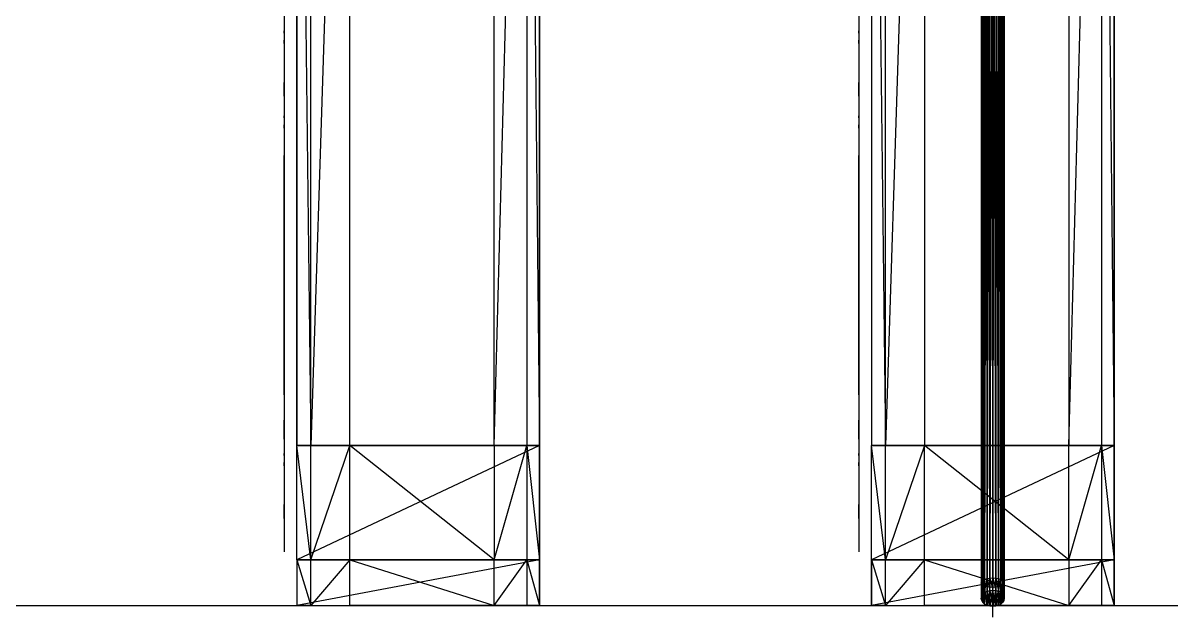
# Model space of a CAD drawing. Extents: x -41 to 47, y -35.8 to 51.3.
# Drawn here: x -10.92 to -5.91, y 40.05 to 42.64 of the extents above; entities that cross this region are included whole.
import ezdxf

# ---------------------------------------------------------------- set-up
doc = ezdxf.new("R2010")
doc.units = 0
doc.header["$MEASUREMENT"] = 0
doc.layers.add('PYDXF', color=8, linetype='CONTINUOUS')

msp = doc.modelspace()

# ---------------------------------------------------------------- linework, layer by layer
at = {"layer": 'PYDXF'}
for p, q in [((-9.7262, 40.7954), (-9.7262, 46.0954)), ((-9.7262, 46.0954), (-9.7262, 40.7954)), ((-9.7262, 46.0954), (-9.6652, 40.7954)), ((-9.4939, 46.0954), (-9.6652, 40.7954)), ((-9.6652, 40.7954), (-9.6652, 46.0954)), ((-9.4939, 40.7954), (-9.4939, 46.0954)), ((-8.864, 40.7954), (-8.864, 46.0954)), ((-8.864, 40.7954), (-8.7216, 46.0954)), ((-8.7216, 46.0954), (-8.7216, 40.7954)), ((-8.7216, 46.0954), (-8.6662, 40.7954)), ((-8.6662, 46.0954), (-8.6662, 40.7954)), ((-8.6662, 40.7954), (-8.6662, 46.0954)), ((-7.2162, 46.0954), (-7.2162, 40.7954)), ((-7.2162, 46.0954), (-7.1552, 40.7954)), ((-7.1552, 40.7954), (-7.1552, 46.0954)), ((-6.9839, 46.0954), (-7.1552, 40.7954)), ((-6.9839, 46.0954), (-6.9839, 40.7954)), ((-6.3541, 46.0954), (-6.3541, 40.7954)), ((-6.3541, 40.7954), (-6.2116, 46.0954)), ((-6.2116, 46.0954), (-6.1562, 40.7954)), ((-6.2116, 46.0954), (-6.2116, 40.7954)), ((-6.1562, 40.7954), (-6.1562, 46.0954)), ((-6.1562, 46.0954), (-6.1562, 40.7954)), ((-6.7345, 45.8407), (-6.7345, 40.2007)), ((-6.7345, 45.8407), (-6.7295, 40.2057)), ((-6.7295, 45.8457), (-6.7295, 40.2057)), ((-6.7295, 45.8457), (-6.7216, 40.21)), ((-6.7216, 40.21), (-6.7216, 45.85)), ((-6.7216, 45.85), (-6.7112, 40.2133)), ((-6.7112, 45.8533), (-6.7112, 40.2133)), ((-6.7112, 45.8533), (-6.6992, 40.2154)), ((-6.6992, 45.8554), (-6.6862, 40.2161)), ((-6.6992, 40.2154), (-6.6992, 45.8554)), ((-6.6862, 45.8561), (-6.6862, 40.2161)), ((-6.6862, 40.2161), (-6.6733, 45.8554)), ((-6.6733, 45.8554), (-6.6733, 40.2154)), ((-6.6733, 40.2154), (-6.6612, 45.8533)), ((-6.6612, 45.8533), (-6.6612, 40.2133)), ((-6.6612, 40.2133), (-6.6509, 45.85)), ((-6.6429, 40.2057), (-6.6509, 45.85)), ((-6.6509, 45.85), (-6.6509, 40.21)), ((-6.6429, 45.8457), (-6.6379, 40.2007)), ((-6.6429, 45.8457), (-6.6429, 40.2057)), ((-6.6379, 45.8407), (-6.6379, 40.2007)), ((-6.6379, 45.8407), (-6.6362, 40.1954)), ((-6.7362, 45.8354), (-6.7345, 40.2007)), ((-6.7362, 45.8354), (-6.7362, 40.1954)), ((-6.7345, 45.83), (-6.7362, 40.1954)), ((-6.7345, 45.83), (-6.7345, 40.19)), ((-6.7295, 45.825), (-6.7345, 40.19)), ((-6.7295, 45.825), (-6.7295, 40.185)), ((-6.7216, 45.8207), (-6.7295, 40.185)), ((-6.7216, 45.8207), (-6.7216, 40.1807)), ((-6.7112, 45.8174), (-6.7216, 40.1807)), ((-6.7112, 40.1774), (-6.7112, 45.8174)), ((-6.6992, 45.8154), (-6.7112, 40.1774)), ((-6.6992, 40.1754), (-6.6992, 45.8154)), ((-6.6862, 45.8147), (-6.6992, 40.1754)), ((-6.6862, 45.8354), (-6.6862, 40.1954)), ((-6.6862, 45.8147), (-6.6862, 40.1747)), ((-6.6733, 40.1754), (-6.6862, 45.8147)), ((-6.6733, 45.8154), (-6.6733, 40.1754)), ((-6.6612, 40.1774), (-6.6733, 45.8154)), ((-6.6612, 45.8174), (-6.6612, 40.1774)), ((-6.6509, 40.1807), (-6.6612, 45.8174)), ((-6.6429, 45.825), (-6.6509, 40.1807)), ((-6.6509, 40.1807), (-6.6509, 45.8207)), ((-6.6379, 45.83), (-6.6429, 40.185)), ((-6.6429, 45.825), (-6.6429, 40.185)), ((-6.6362, 45.8354), (-6.6379, 40.19)), ((-6.6379, 45.83), (-6.6379, 40.19)), ((-6.6362, 45.8354), (-6.6362, 40.1954)), ((-9.7816, 42.6704), (-9.7816, 42.6054)), ((-7.2716, 42.6704), (-7.2716, 42.6054)), ((-9.7816, 42.6106), (-9.7816, 42.5956)), ((-9.7816, 42.6054), (-9.7816, 42.3254)), ((-9.7816, 42.6054), (-9.7816, 42.5506)), ((-9.7816, 42.6054), (-9.7816, 42.5956)), ((-9.7816, 42.5956), (-9.7816, 42.6054)), ((-9.7816, 42.5956), (-9.7816, 42.5656)), ((-9.7816, 42.5956), (-9.7816, 42.3354)), ((-7.2716, 42.6106), (-7.2716, 42.5956)), ((-7.2716, 42.6054), (-7.2716, 42.3254)), ((-7.2715, 42.6054), (-7.2716, 42.5956)), ((-7.2716, 42.5956), (-7.2716, 42.6054)), ((-7.2716, 42.5956), (-7.2716, 42.5656)), ((-7.2716, 42.5956), (-7.2716, 42.3354)), ((-7.2715, 42.6054), (-7.2715, 42.5506)), ((-9.7816, 42.5643), (-9.7816, 42.5656)), ((-9.7816, 42.563), (-9.7816, 42.5643)), ((-9.7816, 42.5617), (-9.7816, 42.563)), ((-9.7816, 42.5604), (-9.7816, 42.5617)), ((-9.7816, 42.5591), (-9.7816, 42.5604)), ((-9.7816, 42.5579), (-9.7816, 42.5591)), ((-9.7816, 42.5566), (-9.7816, 42.5579)), ((-9.7816, 42.5554), (-9.7816, 42.5566)), ((-9.7816, 42.5542), (-9.7816, 42.5554)), ((-9.7816, 42.553), (-9.7816, 42.5542)), ((-9.7816, 42.5518), (-9.7816, 42.553)), ((-9.7816, 42.5506), (-9.7816, 42.5518)), ((-9.7816, 42.5506), (-9.7816, 42.3804)), ((-7.2716, 42.5643), (-7.2716, 42.5656)), ((-7.2716, 42.563), (-7.2716, 42.5643)), ((-7.2716, 42.5617), (-7.2716, 42.563)), ((-7.2716, 42.5604), (-7.2716, 42.5617)), ((-7.2716, 42.5591), (-7.2716, 42.5604)), ((-7.2716, 42.5579), (-7.2716, 42.5591)), ((-7.2716, 42.5566), (-7.2716, 42.5579)), ((-7.2716, 42.5554), (-7.2716, 42.5566)), ((-7.2715, 42.5542), (-7.2716, 42.5554)), ((-7.2715, 42.553), (-7.2715, 42.5542)), ((-7.2715, 42.5518), (-7.2715, 42.553)), ((-7.2715, 42.5506), (-7.2715, 42.5518)), ((-7.2715, 42.5506), (-7.2715, 42.3804)), ((-9.7816, 42.3792), (-9.7816, 42.3804)), ((-9.7816, 42.3804), (-9.7816, 42.3254)), ((-9.7816, 42.378), (-9.7816, 42.3792)), ((-9.7816, 42.3768), (-9.7816, 42.378)), ((-9.7816, 42.3756), (-9.7816, 42.3768)), ((-7.2716, 42.3768), (-7.2715, 42.378)), ((-7.2716, 42.3756), (-7.2716, 42.3768)), ((-7.2715, 42.3792), (-7.2715, 42.3804)), ((-7.2715, 42.3804), (-7.2715, 42.3254)), ((-7.2715, 42.378), (-7.2715, 42.3792)), ((-9.7816, 42.3744), (-9.7816, 42.3756)), ((-9.7816, 42.3731), (-9.7816, 42.3744)), ((-9.7816, 42.3719), (-9.7816, 42.3731)), ((-9.7816, 42.3706), (-9.7816, 42.3719)), ((-9.7816, 42.3693), (-9.7816, 42.3706)), ((-9.7816, 42.368), (-9.7816, 42.3693)), ((-9.7816, 42.3667), (-9.7816, 42.368)), ((-9.7816, 42.3654), (-9.7816, 42.3667)), ((-9.7816, 42.3354), (-9.7816, 42.3654)), ((-9.7816, 42.3354), (-9.7816, 42.3204)), ((-9.7816, 42.3204), (-9.7816, 42.3354)), ((-9.7816, 42.3354), (-9.7816, 42.3254)), ((-7.2716, 42.3744), (-7.2716, 42.3756)), ((-7.2716, 42.3731), (-7.2716, 42.3744)), ((-7.2716, 42.3719), (-7.2716, 42.3731)), ((-7.2716, 42.3706), (-7.2716, 42.3719)), ((-7.2716, 42.3693), (-7.2716, 42.3706)), ((-7.2716, 42.368), (-7.2716, 42.3693)), ((-7.2716, 42.3667), (-7.2716, 42.368)), ((-7.2716, 42.3654), (-7.2716, 42.3667)), ((-7.2716, 42.3354), (-7.2716, 42.3654)), ((-7.2716, 42.3354), (-7.2716, 42.3204)), ((-7.2716, 42.3204), (-7.2716, 42.3354)), ((-7.2716, 42.3354), (-7.2715, 42.3254)), ((-9.7816, 42.3254), (-9.7816, 42.2354)), ((-7.2716, 42.3254), (-7.2716, 42.2354)), ((-9.7816, 42.2404), (-9.7816, 42.2254)), ((-9.7816, 42.2354), (-9.7816, 42.1804)), ((-9.7816, 42.2354), (-9.7816, 42.2254)), ((-9.7816, 42.2254), (-9.7816, 42.2354)), ((-7.2716, 42.2404), (-7.2716, 42.2254)), ((-7.2716, 42.2354), (-7.2716, 42.1804)), ((-7.2715, 42.2354), (-7.2716, 42.2254)), ((-7.2716, 42.2254), (-7.2716, 42.2354)), ((-9.7816, 42.2254), (-9.7816, 42.1954)), ((-9.7816, 42.2254), (-9.7816, 42.0613)), ((-9.7816, 42.194), (-9.7816, 42.1954)), ((-9.7816, 42.1927), (-9.7816, 42.194)), ((-9.7816, 42.1914), (-9.7816, 42.1927)), ((-9.7816, 42.1901), (-9.7816, 42.1914)), ((-9.7816, 42.1889), (-9.7816, 42.1901)), ((-9.7816, 42.1876), (-9.7816, 42.1889)), ((-9.7816, 42.1864), (-9.7816, 42.1876)), ((-9.7816, 42.1851), (-9.7816, 42.1864)), ((-9.7816, 42.1839), (-9.7816, 42.1851)), ((-9.7816, 42.1827), (-9.7816, 42.1839)), ((-9.7816, 42.1815), (-9.7816, 42.1827)), ((-9.7816, 42.1804), (-9.7816, 42.1815)), ((-9.7816, 42.1804), (-9.7816, 41.0164)), ((-9.7816, 42.1804), (-9.7816, 42.0613)), ((-7.2716, 42.2254), (-7.2716, 42.1954)), ((-7.2716, 42.2254), (-7.2716, 42.0613)), ((-7.2716, 42.194), (-7.2716, 42.1954)), ((-7.2716, 42.1927), (-7.2716, 42.194)), ((-7.2716, 42.1914), (-7.2716, 42.1927)), ((-7.2716, 42.1901), (-7.2716, 42.1914)), ((-7.2716, 42.1889), (-7.2716, 42.1901)), ((-7.2716, 42.1876), (-7.2716, 42.1889)), ((-7.2716, 42.1864), (-7.2716, 42.1876)), ((-7.2716, 42.1851), (-7.2716, 42.1864)), ((-7.2715, 42.1839), (-7.2716, 42.1851)), ((-7.2716, 42.1804), (-7.2716, 41.0164)), ((-7.2715, 42.1827), (-7.2715, 42.1839)), ((-7.2715, 42.1815), (-7.2715, 42.1827)), ((-7.2715, 42.1804), (-7.2715, 42.1815)), ((-7.2715, 42.1804), (-7.2715, 42.0613)), ((-9.7816, 41.0164), (-9.7816, 42.0613)), ((-9.7816, 42.0613), (-9.7816, 41.0164)), ((-7.2716, 41.0164), (-7.2716, 42.0613)), ((-7.2715, 42.0613), (-7.2715, 41.0164)), ((-9.7816, 41.0164), (-9.7816, 40.9054)), ((-9.7816, 41.0164), (-9.7816, 40.8604)), ((-7.2716, 41.0164), (-7.2716, 40.9054)), ((-7.2716, 41.0164), (-7.2716, 40.8604)), ((-9.7816, 40.9042), (-9.7816, 40.9054)), ((-9.7816, 40.9054), (-9.7816, 40.8504)), ((-9.7816, 40.903), (-9.7816, 40.9042)), ((-9.7816, 40.9018), (-9.7816, 40.903)), ((-9.7816, 40.9006), (-9.7816, 40.9018)), ((-9.7816, 40.8994), (-9.7816, 40.9006)), ((-9.7816, 40.8981), (-9.7816, 40.8994)), ((-9.7816, 40.8969), (-9.7816, 40.8981)), ((-9.7816, 40.8956), (-9.7816, 40.8969)), ((-9.7816, 40.8943), (-9.7816, 40.8956)), ((-9.7816, 40.893), (-9.7816, 40.8943)), ((-9.7816, 40.8917), (-9.7816, 40.893)), ((-9.7816, 40.8904), (-9.7816, 40.8917)), ((-9.7816, 40.8604), (-9.7816, 40.8904)), ((-7.2716, 40.903), (-7.2715, 40.9042)), ((-7.2716, 40.9018), (-7.2716, 40.903)), ((-7.2716, 40.9006), (-7.2716, 40.9018)), ((-7.2716, 40.8994), (-7.2716, 40.9006)), ((-7.2716, 40.8981), (-7.2716, 40.8994)), ((-7.2716, 40.8969), (-7.2716, 40.8981)), ((-7.2716, 40.8956), (-7.2716, 40.8969)), ((-7.2716, 40.8943), (-7.2716, 40.8956)), ((-7.2716, 40.893), (-7.2716, 40.8943)), ((-7.2716, 40.8917), (-7.2716, 40.893)), ((-7.2716, 40.8904), (-7.2716, 40.8917)), ((-7.2716, 40.8604), (-7.2716, 40.8904)), ((-7.2715, 40.9042), (-7.2715, 40.9054)), ((-7.2715, 40.9054), (-7.2715, 40.8504)), ((-9.7816, 40.8604), (-9.7816, 40.8504)), ((-9.7816, 40.8219), (-9.7816, 40.8604)), ((-9.7816, 40.8604), (-9.7816, 40.8219)), ((-9.7816, 40.8504), (-9.7816, 40.7604)), ((-7.2716, 40.8604), (-7.2715, 40.8504)), ((-7.2716, 40.8219), (-7.2716, 40.8604)), ((-7.2716, 40.8604), (-7.2716, 40.8219)), ((-7.2716, 40.8504), (-7.2716, 40.7604)), ((-9.7262, 40.7954), (-8.6662, 40.7954)), ((-9.6652, 40.7954), (-9.7262, 40.7954)), ((-8.6662, 40.7954), (-9.7262, 40.7954)), ((-9.7262, 40.2954), (-9.7262, 40.7954)), ((-8.6662, 40.7954), (-9.7262, 40.2954)), ((-9.6652, 40.2954), (-9.7262, 40.7954)), ((-9.7262, 40.7954), (-9.6652, 40.7954)), ((-8.6662, 40.7954), (-9.6652, 40.7954)), ((-9.4939, 40.7954), (-9.6652, 40.7954)), ((-9.6652, 40.2954), (-9.6652, 40.7954)), ((-9.6652, 40.2954), (-9.4939, 40.7954)), ((-9.4939, 40.7954), (-8.864, 40.7954)), ((-8.6662, 40.7954), (-9.4939, 40.7954)), ((-8.864, 40.7954), (-9.4939, 40.7954)), ((-9.4939, 40.2954), (-9.4939, 40.7954)), ((-8.864, 40.2954), (-9.4939, 40.7954)), ((-8.864, 40.7954), (-8.7216, 40.7954)), ((-8.6662, 40.7954), (-8.864, 40.7954)), ((-8.864, 40.7954), (-8.864, 40.2954)), ((-8.864, 40.2954), (-8.7216, 40.7954)), ((-8.7216, 40.7954), (-8.6662, 40.7954)), ((-8.6662, 40.7954), (-8.7216, 40.7954)), ((-8.7216, 40.7954), (-8.7216, 40.2954)), ((-8.7216, 40.7954), (-8.6662, 40.2954)), ((-8.6662, 40.7954), (-8.6662, 40.2954)), ((-8.6662, 40.2954), (-8.6662, 40.7954)), ((-6.1562, 40.7954), (-7.2162, 40.7954)), ((-7.2162, 40.7954), (-7.1552, 40.7954)), ((-7.2162, 40.2954), (-7.2162, 40.7954)), ((-6.1562, 40.7954), (-7.2162, 40.2954)), ((-7.1552, 40.2954), (-7.2162, 40.7954)), ((-7.1552, 40.7954), (-6.9839, 40.7954)), ((-6.1562, 40.7954), (-7.1552, 40.7954)), ((-6.9839, 40.7954), (-7.1552, 40.7954)), ((-6.9839, 40.7954), (-7.1552, 40.2954)), ((-7.1552, 40.2954), (-7.1552, 40.7954)), ((-6.9839, 40.7954), (-6.3541, 40.7954)), ((-6.1562, 40.7954), (-6.9839, 40.7954)), ((-6.9839, 40.2954), (-6.9839, 40.7954)), ((-6.3541, 40.7954), (-6.9839, 40.7954)), ((-6.3541, 40.2954), (-6.9839, 40.7954)), ((-6.1562, 40.7954), (-6.3541, 40.7954)), ((-6.3541, 40.7954), (-6.2116, 40.7954)), ((-6.3541, 40.2954), (-6.3541, 40.7954)), ((-6.3541, 40.2954), (-6.2116, 40.7954)), ((-6.2116, 40.7954), (-6.1562, 40.7954)), ((-6.1562, 40.7954), (-6.2116, 40.7954)), ((-6.2116, 40.7954), (-6.1562, 40.2954)), ((-6.2116, 40.7954), (-6.2116, 40.2954)), ((-6.1562, 40.2954), (-6.1562, 40.7954)), ((-6.1562, 40.7954), (-6.1562, 40.2954)), ((-9.7816, 40.7654), (-9.7816, 40.7504)), ((-9.7816, 40.7604), (-9.7816, 40.4804)), ((-9.7816, 40.7604), (-9.7816, 40.7054)), ((-9.7816, 40.7604), (-9.7816, 40.7504)), ((-9.7816, 40.7504), (-9.7816, 40.7604)), ((-9.7816, 40.7504), (-9.7816, 40.4914)), ((-9.7816, 40.7504), (-9.7816, 40.7204)), ((-7.2716, 40.7654), (-7.2716, 40.7504)), ((-7.2716, 40.7604), (-7.2716, 40.4804)), ((-7.2715, 40.7604), (-7.2716, 40.7504)), ((-7.2716, 40.7504), (-7.2716, 40.7604)), ((-7.2716, 40.7504), (-7.2716, 40.4914)), ((-7.2716, 40.7504), (-7.2716, 40.7204)), ((-7.2715, 40.7604), (-7.2715, 40.7054)), ((-9.7816, 40.719), (-9.7816, 40.7204)), ((-9.7816, 40.7177), (-9.7816, 40.719)), ((-9.7816, 40.7164), (-9.7816, 40.7177)), ((-9.7816, 40.7151), (-9.7816, 40.7164)), ((-9.7816, 40.7139), (-9.7816, 40.7151)), ((-9.7816, 40.7126), (-9.7816, 40.7139)), ((-9.7816, 40.7114), (-9.7816, 40.7126)), ((-9.7816, 40.7101), (-9.7816, 40.7114)), ((-9.7816, 40.7089), (-9.7816, 40.7101)), ((-9.7816, 40.7077), (-9.7816, 40.7089)), ((-9.7816, 40.7065), (-9.7816, 40.7077)), ((-9.7816, 40.7054), (-9.7816, 40.7065)), ((-9.7816, 40.7054), (-9.7816, 40.5364)), ((-7.2716, 40.719), (-7.2716, 40.7204)), ((-7.2716, 40.7177), (-7.2716, 40.719)), ((-7.2716, 40.7164), (-7.2716, 40.7177)), ((-7.2716, 40.7151), (-7.2716, 40.7164)), ((-7.2716, 40.7139), (-7.2716, 40.7151)), ((-7.2716, 40.7126), (-7.2716, 40.7139)), ((-7.2716, 40.7114), (-7.2716, 40.7126)), ((-7.2716, 40.7101), (-7.2716, 40.7114)), ((-7.2716, 40.7089), (-7.2716, 40.7101)), ((-7.2716, 40.7077), (-7.2716, 40.7089)), ((-7.2716, 40.7065), (-7.2716, 40.7077)), ((-7.2715, 40.7054), (-7.2716, 40.7065)), ((-7.2715, 40.7054), (-7.2715, 40.5364)), ((-9.7816, 40.5352), (-9.7816, 40.5364)), ((-9.7816, 40.5364), (-9.7816, 40.4804)), ((-9.7816, 40.534), (-9.7816, 40.5352)), ((-9.7816, 40.5328), (-9.7816, 40.534)), ((-9.7816, 40.5316), (-9.7816, 40.5328)), ((-9.7816, 40.5304), (-9.7816, 40.5316)), ((-9.7816, 40.5291), (-9.7816, 40.5304)), ((-9.7816, 40.5279), (-9.7816, 40.5291)), ((-9.7816, 40.5266), (-9.7816, 40.5279)), ((-9.7816, 40.5253), (-9.7816, 40.5266)), ((-9.7816, 40.524), (-9.7816, 40.5253)), ((-9.7816, 40.5227), (-9.7816, 40.524)), ((-9.7816, 40.5214), (-9.7816, 40.5227)), ((-9.7816, 40.4914), (-9.7816, 40.5214)), ((-7.2716, 40.5352), (-7.2715, 40.5364)), ((-7.2716, 40.534), (-7.2716, 40.5352)), ((-7.2716, 40.5328), (-7.2716, 40.534)), ((-7.2716, 40.5316), (-7.2716, 40.5328)), ((-7.2716, 40.5304), (-7.2716, 40.5316)), ((-7.2716, 40.5291), (-7.2716, 40.5304)), ((-7.2716, 40.5279), (-7.2716, 40.5291)), ((-7.2716, 40.5266), (-7.2716, 40.5279)), ((-7.2716, 40.5253), (-7.2716, 40.5266)), ((-7.2716, 40.524), (-7.2716, 40.5253)), ((-7.2716, 40.5227), (-7.2716, 40.524)), ((-7.2716, 40.5214), (-7.2716, 40.5227)), ((-7.2716, 40.4914), (-7.2716, 40.5214)), ((-7.2715, 40.5364), (-7.2715, 40.4804)), ((-9.7816, 40.4764), (-9.7816, 40.4914)), ((-9.7816, 40.4914), (-9.7816, 40.4764)), ((-9.7816, 40.4804), (-9.7816, 40.4914)), ((-9.7816, 40.4914), (-9.7816, 40.4804)), ((-9.7816, 40.4804), (-9.7816, 40.3304)), ((-7.2716, 40.4764), (-7.2716, 40.4914)), ((-7.2716, 40.4914), (-7.2716, 40.4764)), ((-7.2715, 40.4804), (-7.2716, 40.4914)), ((-7.2716, 40.4914), (-7.2716, 40.4804)), ((-7.2716, 40.4804), (-7.2716, 40.3304)), ((-8.6662, 40.2954), (-9.7262, 40.2954)), ((-9.7262, 40.2954), (-9.6652, 40.2954)), ((-9.7262, 40.2954), (-9.7262, 40.0954)), ((-8.6662, 40.2954), (-9.7262, 40.0954)), ((-9.7262, 40.2954), (-8.6662, 40.2954)), ((-9.7262, 40.2954), (-9.6652, 40.0954)), ((-8.6662, 40.2954), (-9.6652, 40.2954)), ((-9.6652, 40.2954), (-9.4939, 40.2954)), ((-9.4939, 40.2954), (-9.6652, 40.0954)), ((-9.6652, 40.0954), (-9.6652, 40.2954)), ((-8.6662, 40.2954), (-9.4939, 40.2954)), ((-8.864, 40.2954), (-9.4939, 40.2954)), ((-9.4939, 40.0954), (-9.4939, 40.2954)), ((-9.4939, 40.2954), (-8.864, 40.0954)), ((-8.7216, 40.2954), (-8.864, 40.2954)), ((-8.864, 40.0954), (-8.864, 40.2954)), ((-8.864, 40.0954), (-8.7216, 40.2954)), ((-8.6662, 40.2954), (-8.864, 40.2954)), ((-8.7216, 40.2954), (-8.6662, 40.0954)), ((-8.7216, 40.2954), (-8.7216, 40.0954)), ((-8.7216, 40.2954), (-8.6662, 40.2954)), ((-8.6662, 40.2954), (-8.7216, 40.2954)), ((-8.6662, 40.0954), (-8.6662, 40.2954)), ((-8.6662, 40.2954), (-8.6662, 40.0954)), ((-7.2162, 40.0954), (-7.2162, 40.2954)), ((-7.2162, 40.2954), (-7.2162, 40.0954)), ((-6.1562, 40.2954), (-7.2162, 40.2954)), ((-6.1562, 40.2954), (-7.2162, 40.0954)), ((-7.2162, 40.2954), (-7.1552, 40.0954)), ((-7.2162, 40.2954), (-7.1552, 40.2954)), ((-7.1552, 40.2954), (-6.9839, 40.2954)), ((-7.1552, 40.0954), (-7.1552, 40.2954)), ((-6.9839, 40.2954), (-7.1552, 40.0954)), ((-6.1562, 40.2954), (-7.1552, 40.2954)), ((-6.9839, 40.2954), (-6.3541, 40.2954)), ((-6.1562, 40.2954), (-6.9839, 40.2954)), ((-6.9839, 40.2954), (-6.3541, 40.0954)), ((-6.9839, 40.0954), (-6.9839, 40.2954)), ((-6.3541, 40.2954), (-6.2116, 40.2954)), ((-6.3541, 40.2954), (-6.3541, 40.0954)), ((-6.3541, 40.0954), (-6.2116, 40.2954)), ((-6.1562, 40.2954), (-6.3541, 40.2954)), ((-6.2116, 40.2954), (-6.1562, 40.2954)), ((-6.2116, 40.2954), (-6.2116, 40.0954)), ((-6.2116, 40.2954), (-6.1562, 40.0954)), ((-6.1562, 40.2954), (-6.2116, 40.2954)), ((-6.1562, 40.2954), (-6.1562, 40.0954)), ((-6.1562, 40.0954), (-6.1562, 40.2954)), ((-6.7345, 40.2007), (-6.7362, 40.127)), ((-6.7362, 40.1954), (-6.7345, 40.2007)), ((-6.7362, 40.1954), (-6.7345, 40.1179)), ((-6.7345, 40.19), (-6.7362, 40.1954)), ((-6.7362, 40.1954), (-6.7362, 40.127)), ((-6.7295, 40.2057), (-6.7345, 40.1362)), ((-6.7345, 40.2007), (-6.7295, 40.2057)), ((-6.7345, 40.2007), (-6.7345, 40.1362)), ((-6.7345, 40.19), (-6.7295, 40.1094)), ((-6.7345, 40.19), (-6.7345, 40.1179)), ((-6.7295, 40.185), (-6.7345, 40.19)), ((-6.7295, 40.2057), (-6.7216, 40.21)), ((-6.7295, 40.1447), (-6.7216, 40.21)), ((-6.7295, 40.2057), (-6.7295, 40.1447)), ((-6.7216, 40.1807), (-6.7295, 40.185)), ((-6.7295, 40.185), (-6.7216, 40.102)), ((-6.7295, 40.185), (-6.7295, 40.1094)), ((-6.7216, 40.21), (-6.7112, 40.2133)), ((-6.7216, 40.152), (-6.7112, 40.2133)), ((-6.7216, 40.21), (-6.7216, 40.152)), ((-6.7112, 40.1774), (-6.7216, 40.1807)), ((-6.7216, 40.1807), (-6.7216, 40.102)), ((-6.7112, 40.0964), (-6.7216, 40.1807)), ((-6.7112, 40.2133), (-6.6992, 40.2154)), ((-6.7112, 40.2133), (-6.6992, 40.1612)), ((-6.7112, 40.2133), (-6.7112, 40.1577)), ((-6.6992, 40.1754), (-6.7112, 40.1774)), ((-6.7112, 40.0964), (-6.7112, 40.1774)), ((-6.6992, 40.1754), (-6.7112, 40.0964)), ((-6.6992, 40.2154), (-6.6862, 40.2161)), ((-6.6992, 40.2154), (-6.6862, 40.1624)), ((-6.6992, 40.1612), (-6.6992, 40.2154)), ((-6.6862, 40.1747), (-6.6992, 40.1754)), ((-6.6992, 40.0929), (-6.6992, 40.1754)), ((-6.6862, 40.1747), (-6.6992, 40.0929)), ((-6.6862, 40.2161), (-6.6733, 40.2154)), ((-6.6862, 40.2161), (-6.6733, 40.1612)), ((-6.6862, 40.1624), (-6.6862, 40.2161)), ((-6.6862, 40.0454), (-6.6862, 40.1954)), ((-6.6733, 40.1754), (-6.6862, 40.1747)), ((-6.6733, 40.1754), (-6.6862, 40.0917)), ((-6.6862, 40.0917), (-6.6862, 40.1747)), ((-6.6733, 40.2154), (-6.6612, 40.2133)), ((-6.6733, 40.2154), (-6.6733, 40.1612)), ((-6.6733, 40.2154), (-6.6612, 40.1577)), ((-6.6612, 40.1774), (-6.6733, 40.1754)), ((-6.6612, 40.1774), (-6.6733, 40.0929)), ((-6.6733, 40.0929), (-6.6733, 40.1754)), ((-6.6612, 40.2133), (-6.6509, 40.21)), ((-6.6612, 40.2133), (-6.6612, 40.1577)), ((-6.6612, 40.2133), (-6.6509, 40.152)), ((-6.6509, 40.1807), (-6.6612, 40.1774)), ((-6.6509, 40.1807), (-6.6612, 40.0964)), ((-6.6612, 40.1774), (-6.6612, 40.0964)), ((-6.6429, 40.2057), (-6.6509, 40.21)), ((-6.6429, 40.1447), (-6.6509, 40.21)), ((-6.6509, 40.21), (-6.6509, 40.152)), ((-6.6429, 40.185), (-6.6509, 40.1807)), ((-6.6429, 40.185), (-6.6509, 40.102)), ((-6.6509, 40.1807), (-6.6509, 40.102)), ((-6.6379, 40.2007), (-6.6429, 40.2057)), ((-6.6429, 40.2057), (-6.6379, 40.1362)), ((-6.6429, 40.2057), (-6.6429, 40.1447)), ((-6.6379, 40.19), (-6.6429, 40.1094)), ((-6.6379, 40.19), (-6.6429, 40.185)), ((-6.6429, 40.185), (-6.6429, 40.1094)), ((-6.6379, 40.2007), (-6.6362, 40.1954)), ((-6.6379, 40.2007), (-6.6379, 40.1362)), ((-6.6379, 40.2007), (-6.6362, 40.127)), ((-6.6362, 40.1954), (-6.6379, 40.19)), ((-6.6362, 40.1954), (-6.6379, 40.1179)), ((-6.6379, 40.19), (-6.6379, 40.1179)), ((-6.6362, 40.1954), (-6.6362, 40.127)), ((-6.7362, 40.127), (-6.7345, 40.1362)), ((-6.7345, 40.1179), (-6.7362, 40.127)), ((-6.7345, 40.1362), (-6.7295, 40.1447)), ((-6.7345, 40.1362), (-6.7295, 40.1094)), ((-6.7345, 40.1362), (-6.7345, 40.1179)), ((-6.7295, 40.1447), (-6.7216, 40.152)), ((-6.7216, 40.102), (-6.7295, 40.1447)), ((-6.7295, 40.1447), (-6.7295, 40.1094)), ((-6.7216, 40.152), (-6.7112, 40.1577)), ((-6.7216, 40.102), (-6.7216, 40.152)), ((-6.7216, 40.152), (-6.7112, 40.0964)), ((-6.7112, 40.1577), (-6.6992, 40.1612)), ((-6.6992, 40.0929), (-6.7112, 40.1577)), ((-6.7112, 40.1577), (-6.7112, 40.0964)), ((-6.6992, 40.1612), (-6.6862, 40.1624)), ((-6.6992, 40.0929), (-6.6992, 40.1612)), ((-6.6992, 40.1612), (-6.6862, 40.0917)), ((-6.6862, 40.1624), (-6.6733, 40.1612)), ((-6.6733, 40.0929), (-6.6862, 40.1624)), ((-6.6862, 40.1624), (-6.6862, 40.0917)), ((-6.6733, 40.1612), (-6.6612, 40.1577)), ((-6.6612, 40.0964), (-6.6733, 40.1612)), ((-6.6733, 40.0929), (-6.6733, 40.1612)), ((-6.6612, 40.1577), (-6.6509, 40.152)), ((-6.6509, 40.102), (-6.6612, 40.1577)), ((-6.6612, 40.1577), (-6.6612, 40.0964)), ((-6.6429, 40.1447), (-6.6509, 40.152)), ((-6.6509, 40.102), (-6.6509, 40.152)), ((-6.6509, 40.152), (-6.6429, 40.1094)), ((-6.6379, 40.1362), (-6.6429, 40.1447)), ((-6.6429, 40.1447), (-6.6379, 40.1179)), ((-6.6429, 40.1094), (-6.6429, 40.1447)), ((-6.6379, 40.1362), (-6.6362, 40.127)), ((-6.6379, 40.1179), (-6.6379, 40.1362)), ((-6.6362, 40.127), (-6.6379, 40.1179)), ((-9.7262, 40.0954), (-8.6662, 40.0954)), ((-9.6652, 40.0954), (-9.7262, 40.0954)), ((-9.6652, 40.0954), (-9.4939, 40.0954)), ((-9.6652, 40.0954), (-8.6662, 40.0954)), ((-9.4939, 40.0954), (-8.864, 40.0954)), ((-8.6662, 40.0954), (-9.4939, 40.0954)), ((-8.6662, 40.0954), (-8.864, 40.0954)), ((-8.864, 40.0954), (-8.7216, 40.0954)), ((-8.6662, 40.0954), (-8.7216, 40.0954)), ((-7.1552, 40.0954), (-7.2162, 40.0954)), ((-7.2162, 40.0954), (-6.1562, 40.0954)), ((-7.1552, 40.0954), (-6.1562, 40.0954)), ((-7.1552, 40.0954), (-6.9839, 40.0954)), ((-6.1562, 40.0954), (-6.9839, 40.0954)), ((-6.9839, 40.0954), (-6.3541, 40.0954)), ((-6.7295, 40.1094), (-6.7345, 40.1179)), ((-6.7216, 40.102), (-6.7295, 40.1094)), ((-6.7112, 40.0964), (-6.7216, 40.102)), ((-6.6992, 40.0929), (-6.7112, 40.0964)), ((-6.6862, 40.0917), (-6.6992, 40.0929)), ((-6.6733, 40.0929), (-6.6862, 40.0917)), ((-6.6612, 40.0964), (-6.6733, 40.0929)), ((-6.6509, 40.102), (-6.6612, 40.0964)), ((-6.6429, 40.1094), (-6.6509, 40.102)), ((-6.6379, 40.1179), (-6.6429, 40.1094)), ((-6.3541, 40.0954), (-6.2116, 40.0954)), ((-6.1562, 40.0954), (-6.3541, 40.0954)), ((-6.1562, 40.0954), (-6.2116, 40.0954)), ((-6.2116, 40.0954), (-6.1562, 40.0954))]:
    msp.add_line(p, q, dxfattribs=at)
at = {"layer": 'PYDXF', "linetype": 'ByBlock'}
msp.add_line((-40.0335, 40.0954), (45.3585, 40.0954), dxfattribs=at)

doc.saveas('drawing.dxf')
